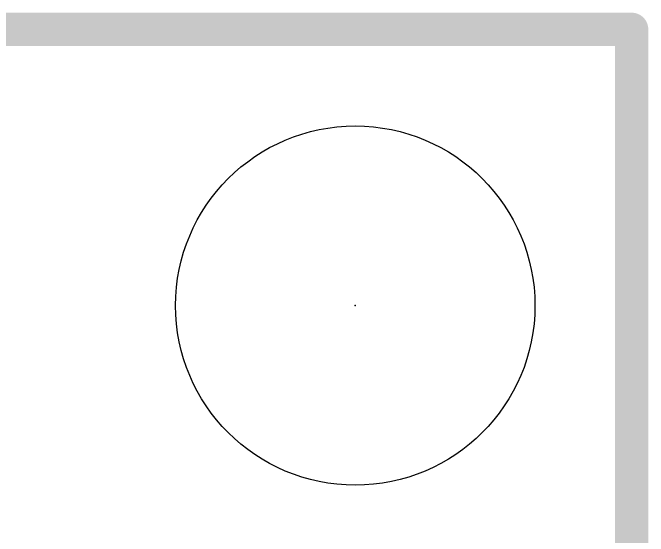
# Model space of a CAD drawing. Extents: x -34 to 73, y -22 to 26.
# Drawn here: x 19.71 to 25.55, y 20.74 to 25.55 of the extents above; entities that cross this region are included whole.
import ezdxf

# ---------------------------------------------------------------- set-up
doc = ezdxf.new("R2010")
doc.units = 0
for name, color, linetype in [('1', 12, 'CONTINUOUS'), ('16', 132, 'CONTINUOUS'), ('20', 31, 'CONTINUOUS'), ('23', 53, 'CONTINUOUS')]:
    doc.layers.add(name, color=color, linetype=linetype)

msp = doc.modelspace()

# ---------------------------------------------------------------- linework, layer by layer
at = {"layer": '1', "const_width": 0.3048}
for points in [[(25.4, 25.4), (0, 25.4)], [(25.4, 0), (25.4, 25.4)]]:
    msp.add_lwpolyline(points, dxfattribs=at)
at = {"layer": '1', "const_width": 0.1524}
for points in [[(25.4762, 25.4, 1), (25.3238, 25.4)], [(25.4, 25.3238, 1), (25.4, 25.4762)]]:
    msp.add_lwpolyline(points, format="xyb", dxfattribs=at)
at = {"layer": '16', "const_width": 0.3048}
for points in [[(0, 25.4), (25.4, 25.4)], [(25.4, 25.4), (25.4, 0)]]:
    msp.add_lwpolyline(points, dxfattribs=at)
at = {"layer": '16', "const_width": 0.1524}
for points in [[(25.4762, 25.4, 1), (25.3238, 25.4)], [(25.4, 25.3238, 1), (25.4, 25.4762)]]:
    msp.add_lwpolyline(points, format="xyb", dxfattribs=at)
at = {"layer": '20', "const_width": 0.2032}
for points in [[(0, 25.4), (25.4, 25.4)], [(25.4, 25.4), (25.4, 0)]]:
    msp.add_lwpolyline(points, dxfattribs=at)
at = {"layer": '20', "const_width": 0.1016}
for points in [[(25.4508, 25.4, 1), (25.3492, 25.4)], [(25.4, 25.3492, 1), (25.4, 25.4508)]]:
    msp.add_lwpolyline(points, format="xyb", dxfattribs=at)
at = {"layer": '20'}
msp.add_circle((22.86, 22.86), 1.651, dxfattribs=at)
at = {"layer": '23'}
msp.add_point((22.86, 22.86), dxfattribs=at)

doc.saveas('drawing.dxf')
